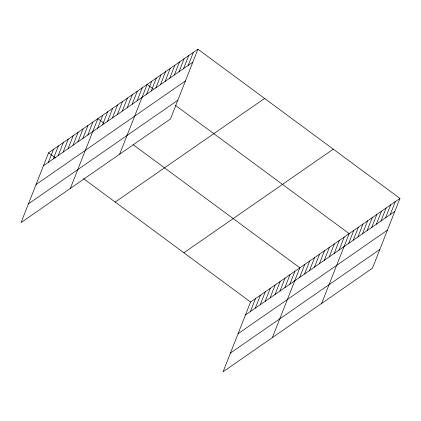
<?xml version="1.0" encoding="UTF-8"?>
<svg xmlns="http://www.w3.org/2000/svg" width="421" height="421" viewBox="0 0 421 421"><rect width="100%" height="100%" fill="white"/><g stroke="black" fill="none" stroke-linecap="round" stroke-linejoin="round"><path stroke-width="0.63" d="M197.933 49.199L48.541 152.812L21.05 222.598L170.447 118.985L197.933 49.199L399.95 198.402L372.459 268.188L223.067 371.801L250.553 302.015L399.95 198.402M48.357 162.369L53.467 149.392M53.288 158.949L58.398 145.976M58.219 155.528L63.329 142.556M63.15 152.113L68.26 139.135M68.081 148.692L73.191 135.715M73.007 145.271L78.122 132.299M77.938 141.856L83.048 128.879M82.869 138.435L87.978 125.458M87.8 135.015L92.909 122.037M70.349 188.408L97.84 118.622L103.903 123.095M97.656 128.179L102.771 115.201M102.587 124.758L107.702 111.781M107.518 121.337L112.628 108.365M112.449 117.917L117.559 104.945M117.38 114.501L122.49 101.524M122.311 111.081L127.421 98.104M127.237 107.66L132.352 94.688M132.168 104.24L137.278 91.268M137.099 100.824L142.209 87.847M119.648 154.212L147.139 84.426L153.202 88.905M146.645 94.199L151.76 81.227M151.265 90.999L156.375 78.022M155.881 87.794L160.996 74.822M160.501 84.595L165.611 71.617M165.116 81.39L170.226 68.418M169.737 78.19L174.847 65.213M174.352 74.985L179.462 62.008M178.972 71.781L184.082 58.808M183.588 68.581L188.697 55.604M188.208 65.376L193.318 52.404M250.374 311.572L255.484 298.594M255.305 308.151L260.415 295.174M260.236 304.73L265.346 291.758M265.162 301.31L270.277 288.338M270.093 297.894L275.208 284.917M275.024 294.474L280.133 281.496M279.954 291.053L285.064 278.081M284.885 287.638L289.995 274.66M289.816 284.217L294.926 271.24M272.366 337.605L299.857 267.819L133.194 144.729M299.673 277.376L304.783 264.404M304.604 273.96L309.714 260.983M309.535 270.54L314.645 257.563M314.466 267.119L319.576 254.147M319.397 263.699L324.507 250.727M324.323 260.283L329.438 247.306M329.254 256.863L334.363 243.885M334.185 253.442L339.294 240.47M339.115 250.021L344.225 237.049M321.665 303.415L349.156 233.629L175.42 105.318M348.662 243.401L353.772 230.429M353.282 240.202L358.392 227.224M357.897 236.997L363.007 224.019M362.518 233.792L367.628 220.82M367.133 230.592L372.243 217.615M371.748 227.387L376.863 214.415M376.369 224.188L381.479 211.21M380.984 220.983L386.099 208.011M385.604 217.783L390.714 204.806M390.22 214.578L395.335 201.601M43.426 165.79L192.823 62.176M36.043 184.535L185.44 80.921M28.433 203.853L177.83 100.24M115.207 202.048L264.599 98.435M183.888 252.779L333.285 149.166M245.443 314.987L394.84 211.379M238.06 333.737L387.452 230.124M230.45 353.051L379.847 249.437M48.541 152.812L55.609 158.033M83.39 178.551L250.553 302.015"/></g></svg>
